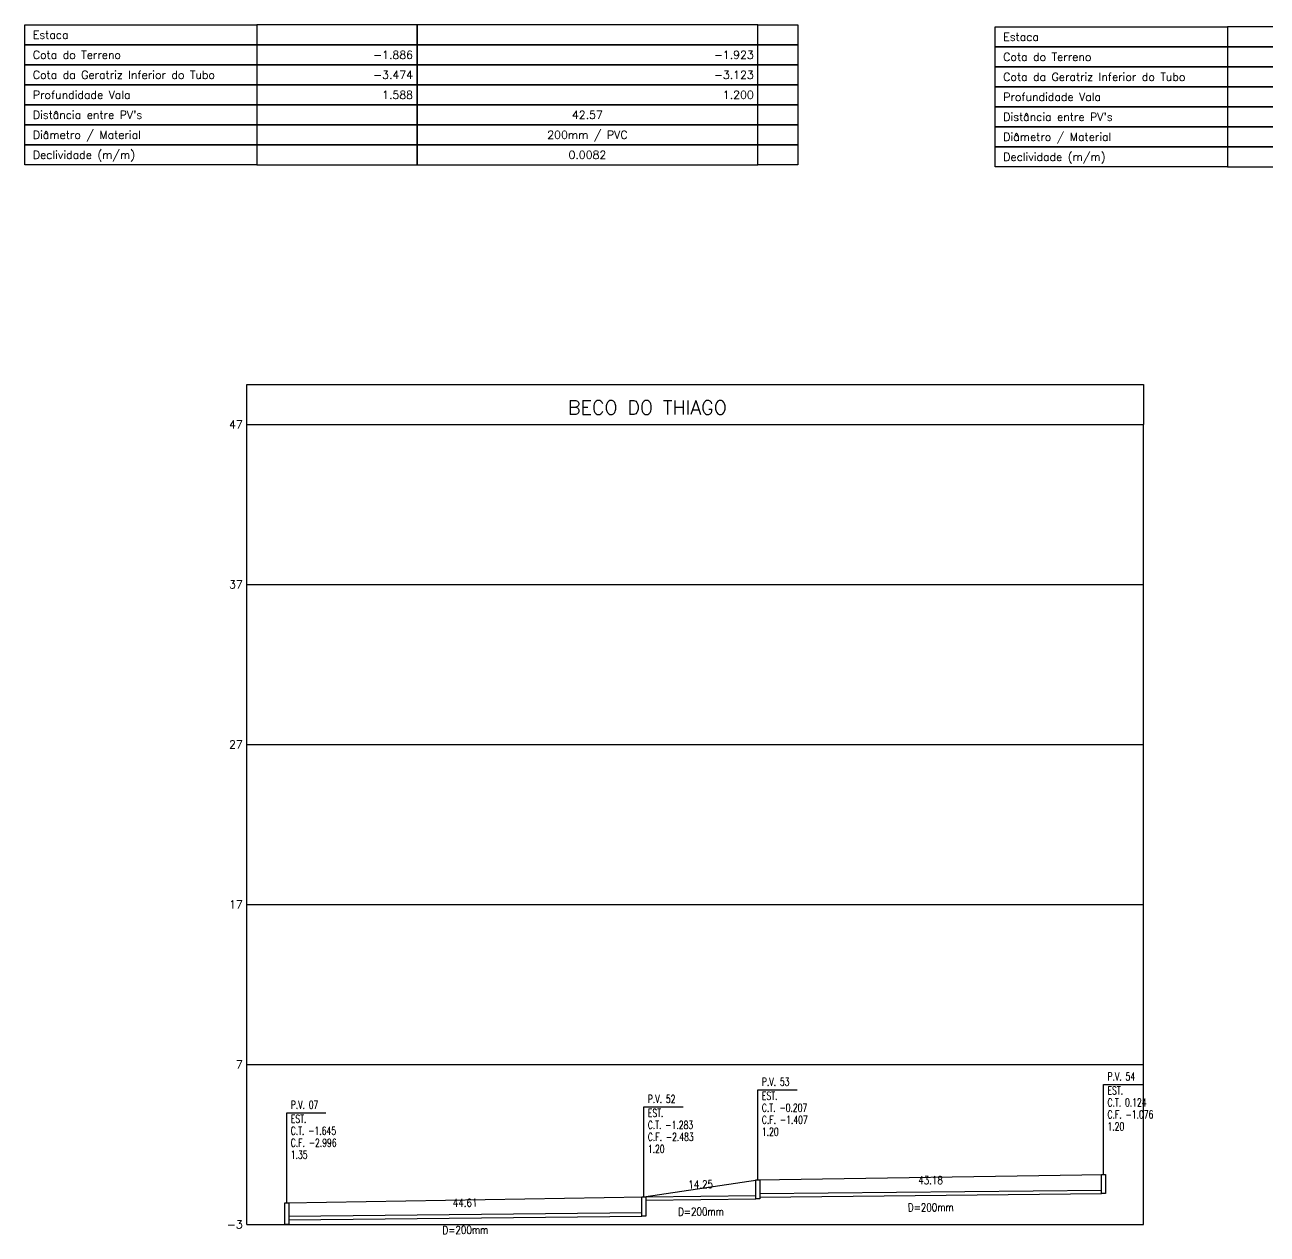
# Model space of a CAD drawing. Extents: x -44 to 14114764, y -20 to 289527804.
# Drawn here: x 359034.7 to 359189.9, y 7353581.4 to 7353732.6 of the extents above; entities that cross this region are included whole.
import ezdxf
from ezdxf.enums import TextEntityAlignment as Align

# ---------------------------------------------------------------- set-up
doc = ezdxf.new("R2010")
doc.units = 0
for name, color, linetype in [('PS_IND_COMPRIMENTO', 7, 'Continuous'), ('PS_IND_DIAMETRO', 7, 'Continuous'), ('PS_PERFIL_CAIXAS', 7, 'Continuous'), ('PS_PERFIL_COTA_LIN', 7, 'Continuous'), ('PS_PERFIL_COTA_TXT', 5, 'Continuous'), ('PS_PERFIL_GRADE', 8, 'Continuous'), ('PS_PERFIL_TERRENO', 3, 'Continuous'), ('PS_PERFIL_TITULOS', 5, 'Continuous'), ('PS_PERFIL_TUBO', 7, 'Continuous'), ('PS_PONTOS_IDENTIFICACAO_LIN', 7, 'Continuous'), ('PS_PONTOS_IDENTIFICACAO_TXT', 7, 'Continuous')]:
    doc.layers.add(name, color=color, linetype=linetype)
doc.styles.add('ROMANS', font='ROMANS.shx', dxfattribs={"height": 2})

# ---------------------------------------------------------------- blocks, each defined once
blk = doc.blocks.new('*U12')
at = {"layer": 'PS_PERFIL_GRADE', "linetype": 'Continuous'}
for p, q in [((0, 0), (0, 100)), ((0, 100), (112.05, 100)), ((112.05, 0), (112.05, 100)), ((0, 80), (112.05, 80)), ((0, 60), (112.05, 60)), ((0, 40), (112.05, 40)), ((0, 20), (112.05, 20)), ((0, 0), (112.05, 0))]:
    blk.add_line(p, q, dxfattribs=at)
blk.add_lwpolyline([(0, 100), (0, 105), (112.05, 105), (112.05, 100)], dxfattribs=at)
at = {"layer": 'PS_PERFIL_GRADE', "style": 'ROMANS'}
for s, p in [('47', (-0.5, 100)), ('37', (-0.5, 80)), ('27', (-0.5, 60)), ('17', (-0.5, 40)), ('7', (-0.5, 20)), ('-3', (-0.5, 0))]:
    blk.add_text(s, height=1, dxfattribs=at).set_placement(p, align=Align.MIDDLE_RIGHT)

msp = doc.modelspace()

# ---------------------------------------------------------------- linework, layer by layer
at = {"layer": 'PS_PERFIL_CAIXAS', "linetype": 'Continuous'}
for points in [[(359126.015, 7353588.205), (359126.515, 7353588.205), (359126.515, 7353585.805), (359126.015, 7353585.805)], [(359169.199, 7353588.867), (359169.699, 7353588.867), (359169.699, 7353586.467), (359169.199, 7353586.467)], [(359067.15, 7353585.329), (359067.65, 7353585.329), (359067.65, 7353582.628), (359067.15, 7353582.628)], [(359111.765, 7353586.053), (359112.265, 7353586.053), (359112.265, 7353583.653), (359111.765, 7353583.653)]]:
    msp.add_lwpolyline(points, close=True, dxfattribs=at)
at = {"layer": 'PS_PERFIL_COTA_LIN', "linetype": 'Continuous'}
for points in [[(359063.678, 7353732.562), (359063.678, 7353730.062), (359034.678, 7353730.062), (359034.678, 7353732.562)], [(359063.678, 7353732.562), (359063.678, 7353730.062), (359083.678, 7353730.062), (359083.678, 7353732.562)], [(359083.678, 7353732.562), (359083.678, 7353730.062), (359126.252, 7353730.062), (359126.252, 7353732.562)], [(359131.252, 7353732.562), (359131.252, 7353730.062), (359126.252, 7353730.062), (359126.252, 7353732.562)], [(359184.925, 7353732.303), (359184.925, 7353729.803), (359155.925, 7353729.803), (359155.925, 7353732.303)], [(359184.925, 7353732.303), (359184.925, 7353729.803), (359204.925, 7353729.803), (359204.925, 7353732.303)], [(359063.678, 7353730.062), (359063.678, 7353727.562), (359034.678, 7353727.562), (359034.678, 7353730.062)], [(359063.678, 7353730.062), (359063.678, 7353727.562), (359083.678, 7353727.562), (359083.678, 7353730.062)], [(359083.678, 7353730.062), (359083.678, 7353727.562), (359126.252, 7353727.562), (359126.252, 7353730.062)], [(359131.252, 7353730.062), (359131.252, 7353727.562), (359126.252, 7353727.562), (359126.252, 7353730.062)], [(359184.925, 7353729.803), (359184.925, 7353727.303), (359155.925, 7353727.303), (359155.925, 7353729.803)], [(359184.925, 7353729.803), (359184.925, 7353727.303), (359204.925, 7353727.303), (359204.925, 7353729.803)], [(359063.678, 7353727.562), (359063.678, 7353725.062), (359034.678, 7353725.062), (359034.678, 7353727.562)], [(359063.678, 7353727.562), (359063.678, 7353725.062), (359083.678, 7353725.062), (359083.678, 7353727.562)], [(359083.678, 7353727.562), (359083.678, 7353725.062), (359126.252, 7353725.062), (359126.252, 7353727.562)], [(359131.252, 7353727.562), (359131.252, 7353725.062), (359126.252, 7353725.062), (359126.252, 7353727.562)], [(359184.925, 7353727.303), (359184.925, 7353724.803), (359155.925, 7353724.803), (359155.925, 7353727.303)], [(359184.925, 7353727.303), (359184.925, 7353724.803), (359204.925, 7353724.803), (359204.925, 7353727.303)], [(359063.678, 7353725.062), (359063.678, 7353722.562), (359034.678, 7353722.562), (359034.678, 7353725.062)], [(359063.678, 7353725.062), (359063.678, 7353722.562), (359083.678, 7353722.562), (359083.678, 7353725.062)], [(359083.678, 7353725.062), (359083.678, 7353722.562), (359126.252, 7353722.562), (359126.252, 7353725.062)], [(359131.252, 7353725.062), (359131.252, 7353722.562), (359126.252, 7353722.562), (359126.252, 7353725.062)], [(359184.925, 7353724.803), (359184.925, 7353722.303), (359155.925, 7353722.303), (359155.925, 7353724.803)], [(359184.925, 7353724.803), (359184.925, 7353722.303), (359204.925, 7353722.303), (359204.925, 7353724.803)], [(359063.678, 7353722.562), (359063.678, 7353720.062), (359034.678, 7353720.062), (359034.678, 7353722.562)], [(359063.678, 7353722.562), (359063.678, 7353720.062), (359083.678, 7353720.062), (359083.678, 7353722.562)], [(359083.678, 7353722.562), (359083.678, 7353720.062), (359126.252, 7353720.062), (359126.252, 7353722.562)], [(359131.252, 7353722.562), (359131.252, 7353720.062), (359126.252, 7353720.062), (359126.252, 7353722.562)], [(359184.925, 7353722.303), (359184.925, 7353719.803), (359155.925, 7353719.803), (359155.925, 7353722.303)], [(359184.925, 7353722.303), (359184.925, 7353719.803), (359204.925, 7353719.803), (359204.925, 7353722.303)], [(359063.678, 7353720.062), (359063.678, 7353717.562), (359034.678, 7353717.562), (359034.678, 7353720.062)], [(359063.678, 7353720.062), (359063.678, 7353717.562), (359083.678, 7353717.562), (359083.678, 7353720.062)], [(359083.678, 7353720.062), (359083.678, 7353717.562), (359126.252, 7353717.562), (359126.252, 7353720.062)], [(359131.252, 7353720.062), (359131.252, 7353717.562), (359126.252, 7353717.562), (359126.252, 7353720.062)], [(359184.925, 7353719.803), (359184.925, 7353717.303), (359155.925, 7353717.303), (359155.925, 7353719.803)], [(359184.925, 7353719.803), (359184.925, 7353717.303), (359204.925, 7353717.303), (359204.925, 7353719.803)], [(359063.678, 7353717.562), (359063.678, 7353715.062), (359034.678, 7353715.062), (359034.678, 7353717.562)], [(359063.678, 7353717.562), (359063.678, 7353715.062), (359083.678, 7353715.062), (359083.678, 7353717.562)], [(359083.678, 7353717.562), (359083.678, 7353715.062), (359126.252, 7353715.062), (359126.252, 7353717.562)], [(359131.252, 7353717.562), (359131.252, 7353715.062), (359126.252, 7353715.062), (359126.252, 7353717.562)], [(359184.925, 7353717.303), (359184.925, 7353714.803), (359155.925, 7353714.803), (359155.925, 7353717.303)], [(359184.925, 7353717.303), (359184.925, 7353714.803), (359204.925, 7353714.803), (359204.925, 7353717.303)]]:
    msp.add_lwpolyline(points, close=True, dxfattribs=at)
for points in [[(359083.678, 7353722.562), (359126.252, 7353722.562)], [(359083.678, 7353720.062), (359126.252, 7353720.062)], [(359083.678, 7353720.062), (359126.252, 7353720.062)], [(359083.678, 7353717.562), (359126.252, 7353717.562)], [(359083.678, 7353717.562), (359126.252, 7353717.562)], [(359083.678, 7353715.062), (359126.252, 7353715.062)]]:
    msp.add_lwpolyline(points, dxfattribs=at)
at = {"layer": 'PS_PERFIL_TERRENO', "linetype": 'Continuous'}
msp.add_lwpolyline([(359067.4, 7353585.329), (359112.015, 7353586.053), (359126.265, 7353588.205), (359169.449, 7353588.867)], dxfattribs=at)
at = {"layer": 'PS_PERFIL_TUBO', "color": 1, "linetype": 'Continuous'}
for points in [[(359126.515, 7353586.035), (359169.199, 7353586.467), (359169.199, 7353586.867), (359126.515, 7353586.435)], [(359112.265, 7353585.643), (359126.015, 7353585.805), (359126.015, 7353586.205), (359112.265, 7353586.043)], [(359067.65, 7353583.207), (359111.765, 7353583.653), (359111.765, 7353584.053), (359067.65, 7353583.607)]]:
    msp.add_lwpolyline(points, close=True, dxfattribs=at)
at = {"layer": 'PS_PONTOS_IDENTIFICACAO_LIN', "linetype": 'Continuous'}
for points in [[(359126.265, 7353588.205), (359126.265, 7353599.455), (359131.165, 7353599.455)], [(359169.449, 7353588.867), (359169.449, 7353600.117), (359174.349, 7353600.117)], [(359067.4, 7353585.329), (359067.4, 7353596.579), (359072.3, 7353596.579)], [(359112.015, 7353586.053), (359112.015, 7353597.303), (359116.915, 7353597.303)]]:
    msp.add_lwpolyline(points, dxfattribs=at)

# ---------------------------------------------------------------- block references
at = {"layer": 'PS_PERFIL_GRADE'}
msp.add_blockref('*U12', (359062.4, 7353582.619), dxfattribs=at)

# ---------------------------------------------------------------- texts
at = {"layer": 'PS_IND_COMPRIMENTO', "style": 'ROMANS', "width": 0.8}
for s, rotation, p in [('43.18', 0.57986, (359147.84, 7353588.151)), ('14.25', 0.67499, (359119.12, 7353587.624)), ('44.61', 0.57924, (359089.69, 7353585.33))]:
    msp.add_text(s, height=1, rotation=rotation, dxfattribs=at).set_placement(p, align=Align.MIDDLE_CENTER)
at = {"layer": 'PS_IND_DIAMETRO', "style": 'ROMANS', "width": 0.8}
for rotation, p in [(0.57986, (359147.875, 7353584.751)), (0.67499, (359119.16, 7353584.224)), (0.57924, (359089.725, 7353581.93))]:
    msp.add_text('D=200mm', height=1, rotation=rotation, dxfattribs=at).set_placement(p, align=Align.MIDDLE_CENTER)
at = {"layer": 'PS_PERFIL_COTA_TXT', "style": 'ROMANS'}
for s, p in [('Estaca', (359035.678, 7353731.312)), ('Estaca', (359156.925, 7353731.053)), ('Cota do Terreno', (359035.678, 7353728.812)), ('Cota do Terreno', (359156.925, 7353728.553)), ('Cota da Geratriz Inferior do Tubo', (359035.678, 7353726.312)), ('Cota da Geratriz Inferior do Tubo', (359156.925, 7353726.053)), ('Profundidade Vala', (359035.678, 7353723.812)), ('Profundidade Vala', (359156.925, 7353723.553)), ("Distância entre PV's", (359035.678, 7353721.312)), ("Distância entre PV's", (359156.925, 7353721.053)), ('Diâmetro / Material', (359035.678, 7353718.812)), ('Diâmetro / Material', (359156.925, 7353718.553)), ('Declividade (m/m)', (359035.678, 7353716.312)), ('Declividade (m/m)', (359156.925, 7353716.053))]:
    msp.add_text(s, height=1, dxfattribs=at).set_placement(p, align=Align.MIDDLE_LEFT)
for s, p in [('-1.886', (359083.178, 7353728.812)), ('-1.923', (359125.752, 7353728.812)), ('-3.474', (359083.178, 7353726.312)), ('-3.123', (359125.752, 7353726.312)), ('1.588', (359083.178, 7353723.812)), ('1.200', (359125.752, 7353723.812))]:
    msp.add_text(s, height=1, dxfattribs=at).set_placement(p, align=Align.MIDDLE_RIGHT)
for s, p in [('42.57', (359104.965, 7353721.312)), ('200mm / PVC', (359104.965, 7353718.812)), ('0.0082', (359104.965, 7353716.312))]:
    msp.add_text(s, height=1, dxfattribs=at).set_placement(p, align=Align.MIDDLE_CENTER)
at = {"layer": 'PS_PERFIL_TITULOS', "style": 'ROMANS'}
msp.add_text('BECO DO THIAGO', height=1.75, dxfattribs=at).set_placement((359112.466, 7353684.742), align=Align.MIDDLE_CENTER)
at = {"layer": 'PS_PONTOS_IDENTIFICACAO_TXT', "style": 'ROMANS', "width": 0.7}
for s, p in [('P.V. 53', (359126.765, 7353599.955)), ('P.V. 54', (359169.949, 7353600.617)), ('EST. ', (359126.765, 7353598.205)), ('EST. ', (359169.949, 7353598.867)), ('P.V. 07', (359067.9, 7353597.079)), ('P.V. 52', (359112.515, 7353597.803)), ('C.T. -0.207', (359126.765, 7353596.705)), ('C.T. 0.124', (359169.949, 7353597.367)), ('EST. ', (359067.9, 7353595.329)), ('EST. ', (359112.515, 7353596.053)), ('C.F. -1.407', (359126.765, 7353595.205)), ('C.F. -1.076', (359169.949, 7353595.867)), ('C.T. -1.645', (359067.9, 7353593.829)), ('C.T. -1.283', (359112.515, 7353594.553)), ('1.20', (359126.765, 7353593.705)), ('1.20', (359169.949, 7353594.367)), ('C.F. -2.996', (359067.9, 7353592.329)), ('C.F. -2.483', (359112.515, 7353593.053)), ('1.35', (359067.9, 7353590.829)), ('1.20', (359112.515, 7353591.553))]:
    msp.add_text(s, height=1, dxfattribs=at).set_placement(p)

doc.saveas('drawing.dxf')
